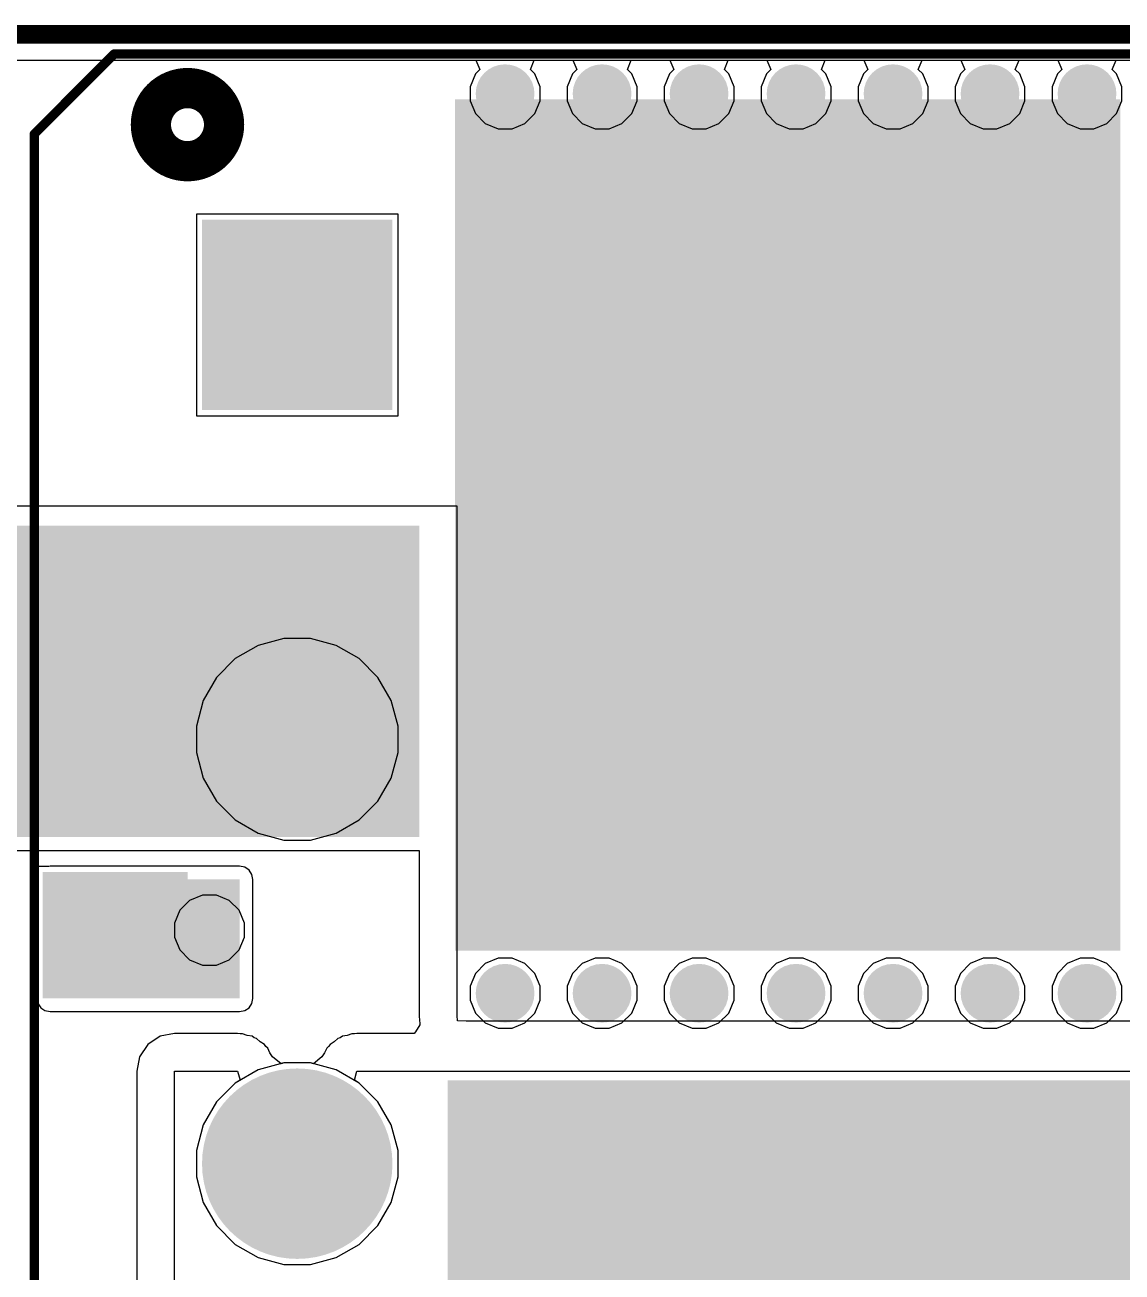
# Model space of a CAD drawing. Header units: millimetres. Extents: x 0 to 214, y 0 to 214.
# Drawn here: x 3.542 to 4.133, y 3.271 to 3.942 of the extents above; entities that cross this region are included whole.
import ezdxf

# ---------------------------------------------------------------- set-up
doc = ezdxf.new("R2010")
doc.units = ezdxf.units.MM
doc.header["$MEASUREMENT"] = 0
for name, color, linetype in [('BottomLayer', 5, 'Continuous'), ('BottomPaste', 16, 'Continuous'), ('BottomSolder', 6, 'Continuous'), ('Mechanical1', 6, 'Continuous'), ('MultiLayer', 9, 'Continuous'), ('PadHoleLayer', 156, 'Continuous'), ('TopLayer', 1, 'Continuous'), ('TopOverlay', 2, 'Continuous'), ('TopSolder', 216, 'Continuous'), ('ViaHoleLayer', 16, 'Continuous')]:
    doc.layers.add(name, color=color, linetype=linetype)

# ---------------------------------------------------------------- blocks, each defined once
blk = doc.blocks.new('760895631_6')
at = {"layer": 'BottomLayer'}
blk.add_hatch(color=5, dxfattribs=at).paths.add_polyline_path([(-0.75591, 0.73228), (-0.66142, 0.73228), (-0.66142, 0.6378), (-0.75591, 0.6378)])
h = blk.add_hatch(color=5, dxfattribs=at)
edge = h.paths.add_edge_path()
edge.add_arc((-0.70866, 0.45669), 0.04724, 0, 360)
h = blk.add_hatch(color=5, dxfattribs=at)
edge = h.paths.add_edge_path()
edge.add_arc((-0.70866, 0.22835), 0.04724, 0, 360)
at = {"layer": 'BottomSolder'}
blk.add_hatch(color=6, dxfattribs=at).paths.add_polyline_path([(-0.75991, 0.73628), (-0.65742, 0.73628), (-0.65742, 0.6338), (-0.75991, 0.6338)])
h = blk.add_hatch(color=6, dxfattribs=at)
edge = h.paths.add_edge_path()
edge.add_arc((-0.70866, 0.45669), 0.05124, 0, 360)
h = blk.add_hatch(color=6, dxfattribs=at)
edge = h.paths.add_edge_path()
edge.add_arc((-0.70866, 0.22835), 0.05124, 0, 360)
at = {"layer": 'MultiLayer'}
blk.add_hatch(color=9, dxfattribs=at).paths.add_polyline_path([(-0.75591, 0.73228), (-0.66142, 0.73228), (-0.66142, 0.6378), (-0.75591, 0.6378)])
h = blk.add_hatch(color=9, dxfattribs=at)
edge = h.paths.add_edge_path()
edge.add_arc((-0.70866, 0.45669), 0.04724, 0, 360)
h = blk.add_hatch(color=9, dxfattribs=at)
edge = h.paths.add_edge_path()
edge.add_arc((-0.70866, 0.22835), 0.04724, 0, 360)
at = {"layer": 'PadHoleLayer'}
h = blk.add_hatch(color=156, dxfattribs=at)
edge = h.paths.add_edge_path()
edge.add_arc((-0.70866, 0.68504), 0.02362, 0, 360)
h = blk.add_hatch(color=156, dxfattribs=at)
edge = h.paths.add_edge_path()
edge.add_arc((-0.70866, 0.45669), 0.02362, 0, 360)
h = blk.add_hatch(color=156, dxfattribs=at)
edge = h.paths.add_edge_path()
edge.add_arc((-0.70866, 0.22835), 0.02362, 0, 360)
at = {"layer": 'TopLayer'}
blk.add_hatch(color=1, dxfattribs=at).paths.add_polyline_path([(-0.75591, 0.73228), (-0.66142, 0.73228), (-0.66142, 0.6378), (-0.75591, 0.6378)])
h = blk.add_hatch(color=1, dxfattribs=at)
edge = h.paths.add_edge_path()
edge.add_arc((-0.70866, 0.45669), 0.04724, 0, 360)
h = blk.add_hatch(color=1, dxfattribs=at)
edge = h.paths.add_edge_path()
edge.add_arc((-0.70866, 0.22835), 0.04724, 0, 360)
at = {"layer": 'TopSolder'}
blk.add_hatch(color=216, dxfattribs=at).paths.add_polyline_path([(-0.75991, 0.73628), (-0.65742, 0.73628), (-0.65742, 0.6338), (-0.75991, 0.6338)])
h = blk.add_hatch(color=216, dxfattribs=at)
edge = h.paths.add_edge_path()
edge.add_arc((-0.70866, 0.45669), 0.05124, 0, 360)
h = blk.add_hatch(color=216, dxfattribs=at)
edge = h.paths.add_edge_path()
edge.add_arc((-0.70866, 0.22835), 0.05124, 0, 360)
at = {"layer": 'TopOverlay', "const_width": 0.005}
for points in [[(-0.85014, 0.7824), (-0.80709, 0.82546)], [(-0.80709, 0.82546), (0.84843, 0.82546)], [(-0.85014, -0.82476), (-0.85014, 0.7824)]]:
    blk.add_lwpolyline(points, dxfattribs=at)
at = {"layer": 'TopOverlay'}
for points, const_width in [([(-0.80834, 0.82546, 1), (-0.80584, 0.82546, 1)], 0.0025), ([(-0.80834, 0.82546, 1), (-0.80584, 0.82546, 1)], 0.0025), ([(-0.74803, 0.7874, 1), (-0.7874, 0.7874, 1)], 0.02165), ([(-0.79281, 0.7874, 1), (-0.78199, 0.7874, 1)], 0.01083), ([(-0.75344, 0.7874, 1), (-0.74262, 0.7874, 1)], 0.01083), ([(-0.85139, 0.7824, 1), (-0.84889, 0.7824, 1)], 0.0025), ([(-0.85139, 0.7824, 1), (-0.84889, 0.7824, 1)], 0.0025)]:
    blk.add_lwpolyline(points, format="xyb", close=True, dxfattribs=dict(at, const_width=const_width))
blk = doc.blocks.new('TO_263_B_171')
at = {"layer": 'BottomLayer'}
blk.add_hatch(color=5, dxfattribs=at).paths.add_polyline_path([(-0.225, -0.03504), (0.225, -0.03504), (0.225, -0.38504), (-0.225, -0.38504)])
at = {"layer": 'BottomPaste'}
blk.add_hatch(color=16, dxfattribs=at).paths.add_polyline_path([(-0.225, -0.03504), (0.225, -0.03504), (0.225, -0.38504), (-0.225, -0.38504)])
at = {"layer": 'BottomSolder'}
blk.add_hatch(color=6, dxfattribs=at).paths.add_polyline_path([(-0.229, -0.03104), (0.229, -0.03104), (0.229, -0.38904), (-0.229, -0.38904)])
blk = doc.blocks.new('TO_263_B_173')
at = {"layer": 'BottomLayer'}
for points in [[(-0.14094, 0.28504), (-0.05906, 0.28504), (-0.05906, 0.13504), (-0.14094, 0.13504)], [(0.05906, 0.28504), (0.14094, 0.28504), (0.14094, 0.13504), (0.05906, 0.13504)], [(-0.225, -0.03504), (0.225, -0.03504), (0.225, -0.38504), (-0.225, -0.38504)]]:
    blk.add_hatch(color=5, dxfattribs=at).paths.add_polyline_path(points)
at = {"layer": 'BottomPaste'}
for points in [[(-0.14094, 0.28504), (-0.05906, 0.28504), (-0.05906, 0.13504), (-0.14094, 0.13504)], [(0.05906, 0.28504), (0.14094, 0.28504), (0.14094, 0.13504), (0.05906, 0.13504)], [(-0.225, -0.03504), (0.225, -0.03504), (0.225, -0.38504), (-0.225, -0.38504)]]:
    blk.add_hatch(color=16, dxfattribs=at).paths.add_polyline_path(points)
at = {"layer": 'BottomSolder'}
for points in [[(-0.14494, 0.28904), (-0.05506, 0.28904), (-0.05506, 0.13104), (-0.14494, 0.13104)], [(0.05506, 0.28904), (0.14494, 0.28904), (0.14494, 0.13104), (0.05506, 0.13104)], [(-0.229, -0.03104), (0.229, -0.03104), (0.229, -0.38904), (-0.229, -0.38904)]]:
    blk.add_hatch(color=6, dxfattribs=at).paths.add_polyline_path(points)
blk = doc.blocks.new('C___1206_B_252')
at = {"layer": 'BottomLayer'}
for points in [[(-0.08, 0.035), (-0.02, 0.035), (-0.02, -0.035), (-0.08, -0.035)], [(0.02, 0.035), (0.08, 0.035), (0.08, -0.035), (0.02, -0.035)]]:
    blk.add_hatch(color=5, dxfattribs=at).paths.add_polyline_path(points)
at = {"layer": 'BottomPaste'}
for points in [[(-0.08, 0.035), (-0.02, 0.035), (-0.02, -0.035), (-0.08, -0.035)], [(0.02, 0.035), (0.08, 0.035), (0.08, -0.035), (0.02, -0.035)]]:
    blk.add_hatch(color=16, dxfattribs=at).paths.add_polyline_path(points)
at = {"layer": 'BottomSolder'}
for points in [[(-0.084, 0.039), (-0.016, 0.039), (-0.016, -0.039), (-0.084, -0.039)], [(0.016, 0.039), (0.084, 0.039), (0.084, -0.039), (0.016, -0.039)]]:
    blk.add_hatch(color=6, dxfattribs=at).paths.add_polyline_path(points)

msp = doc.modelspace()

# ---------------------------------------------------------------- hatches: boundary and pattern name
at = {"layer": 'BottomLayer'}
h = msp.add_hatch(color=5, dxfattribs=at)
edge = h.paths.add_edge_path()
edge.add_arc((3.80084, 3.905), 0.01181, 0, 360)
h = msp.add_hatch(color=5, dxfattribs=at)
edge = h.paths.add_edge_path()
edge.add_arc((3.85303, 3.905), 0.01181, 0, 360)
h = msp.add_hatch(color=5, dxfattribs=at)
edge = h.paths.add_edge_path()
edge.add_arc((3.90522, 3.905), 0.01181, 0, 360)
h = msp.add_hatch(color=5, dxfattribs=at)
edge = h.paths.add_edge_path()
edge.add_arc((3.95741, 3.905), 0.01181, 0, 360)
h = msp.add_hatch(color=5, dxfattribs=at)
edge = h.paths.add_edge_path()
edge.add_arc((4.00959, 3.905), 0.01181, 0, 360)
h = msp.add_hatch(color=5, dxfattribs=at)
edge = h.paths.add_edge_path()
edge.add_arc((4.06178, 3.905), 0.01181, 0, 360)
h = msp.add_hatch(color=5, dxfattribs=at)
edge = h.paths.add_edge_path()
edge.add_arc((4.11397, 3.905), 0.01181, 0, 360)
for points in [[(3.18171, 3.505), (3.75461, 3.505), (3.75461, 3.67261), (3.18171, 3.67261)], [(3.658, 3.48225), (3.556, 3.48225), (3.556, 3.41825), (3.658, 3.41825)]]:
    msp.add_hatch(color=5, dxfattribs=at).paths.add_polyline_path(points)
h = msp.add_hatch(color=5, dxfattribs=at)
edge = h.paths.add_edge_path()
edge.add_arc((3.64176, 3.455), 0.01181, 0, 360)
h = msp.add_hatch(color=5, dxfattribs=at)
edge = h.paths.add_edge_path()
edge.add_arc((3.80084, 3.421), 0.01181, 0, 360)
h = msp.add_hatch(color=5, dxfattribs=at)
edge = h.paths.add_edge_path()
edge.add_arc((3.85303, 3.421), 0.01181, 0, 360)
h = msp.add_hatch(color=5, dxfattribs=at)
edge = h.paths.add_edge_path()
edge.add_arc((3.90522, 3.421), 0.01181, 0, 360)
h = msp.add_hatch(color=5, dxfattribs=at)
edge = h.paths.add_edge_path()
edge.add_arc((3.95741, 3.421), 0.01181, 0, 360)
h = msp.add_hatch(color=5, dxfattribs=at)
edge = h.paths.add_edge_path()
edge.add_arc((4.00959, 3.421), 0.01181, 0, 360)
h = msp.add_hatch(color=5, dxfattribs=at)
edge = h.paths.add_edge_path()
edge.add_arc((4.06178, 3.421), 0.01181, 0, 360)
h = msp.add_hatch(color=5, dxfattribs=at)
edge = h.paths.add_edge_path()
edge.add_arc((4.11397, 3.421), 0.01181, 0, 360)
at = {"layer": 'BottomSolder'}
h = msp.add_hatch(color=6, dxfattribs=at)
edge = h.paths.add_edge_path()
edge.add_arc((3.80084, 3.905), 0.01581, 0, 360)
h = msp.add_hatch(color=6, dxfattribs=at)
edge = h.paths.add_edge_path()
edge.add_arc((3.85303, 3.905), 0.01581, 0, 360)
h = msp.add_hatch(color=6, dxfattribs=at)
edge = h.paths.add_edge_path()
edge.add_arc((3.90522, 3.905), 0.01581, 0, 360)
h = msp.add_hatch(color=6, dxfattribs=at)
edge = h.paths.add_edge_path()
edge.add_arc((3.95741, 3.905), 0.01581, 0, 360)
h = msp.add_hatch(color=6, dxfattribs=at)
edge = h.paths.add_edge_path()
edge.add_arc((4.00959, 3.905), 0.01581, 0, 360)
h = msp.add_hatch(color=6, dxfattribs=at)
edge = h.paths.add_edge_path()
edge.add_arc((4.06178, 3.905), 0.01581, 0, 360)
h = msp.add_hatch(color=6, dxfattribs=at)
edge = h.paths.add_edge_path()
edge.add_arc((4.11397, 3.905), 0.01581, 0, 360)
h = msp.add_hatch(color=6, dxfattribs=at)
edge = h.paths.add_edge_path()
edge.add_arc((3.64176, 3.455), 0.01581, 0, 360)
h = msp.add_hatch(color=6, dxfattribs=at)
edge = h.paths.add_edge_path()
edge.add_arc((3.80084, 3.421), 0.01581, 0, 360)
h = msp.add_hatch(color=6, dxfattribs=at)
edge = h.paths.add_edge_path()
edge.add_arc((3.85303, 3.421), 0.01581, 0, 360)
h = msp.add_hatch(color=6, dxfattribs=at)
edge = h.paths.add_edge_path()
edge.add_arc((3.90522, 3.421), 0.01581, 0, 360)
h = msp.add_hatch(color=6, dxfattribs=at)
edge = h.paths.add_edge_path()
edge.add_arc((3.95741, 3.421), 0.01581, 0, 360)
h = msp.add_hatch(color=6, dxfattribs=at)
edge = h.paths.add_edge_path()
edge.add_arc((4.00959, 3.421), 0.01581, 0, 360)
h = msp.add_hatch(color=6, dxfattribs=at)
edge = h.paths.add_edge_path()
edge.add_arc((4.06178, 3.421), 0.01581, 0, 360)
h = msp.add_hatch(color=6, dxfattribs=at)
edge = h.paths.add_edge_path()
edge.add_arc((4.11397, 3.421), 0.01581, 0, 360)
at = {"layer": 'TopLayer'}
h = msp.add_hatch(color=1, dxfattribs=at)
edge = h.paths.add_edge_path()
edge.add_arc((3.80084, 3.905), 0.01181, 0, 360)
h = msp.add_hatch(color=1, dxfattribs=at)
edge = h.paths.add_edge_path()
edge.add_arc((3.85303, 3.905), 0.01181, 0, 360)
h = msp.add_hatch(color=1, dxfattribs=at)
edge = h.paths.add_edge_path()
edge.add_arc((3.90522, 3.905), 0.01181, 0, 360)
h = msp.add_hatch(color=1, dxfattribs=at)
edge = h.paths.add_edge_path()
edge.add_arc((3.95741, 3.905), 0.01181, 0, 360)
h = msp.add_hatch(color=1, dxfattribs=at)
edge = h.paths.add_edge_path()
edge.add_arc((4.00959, 3.905), 0.01181, 0, 360)
h = msp.add_hatch(color=1, dxfattribs=at)
edge = h.paths.add_edge_path()
edge.add_arc((4.06178, 3.905), 0.01181, 0, 360)
h = msp.add_hatch(color=1, dxfattribs=at)
edge = h.paths.add_edge_path()
edge.add_arc((4.11397, 3.905), 0.01181, 0, 360)
h = msp.add_hatch(color=1, dxfattribs=at)
edge = h.paths.add_edge_path()
edge.add_arc((3.64176, 3.455), 0.01181, 0, 360)
h = msp.add_hatch(color=1, dxfattribs=at)
edge = h.paths.add_edge_path()
edge.add_arc((3.80084, 3.421), 0.01181, 0, 360)
h = msp.add_hatch(color=1, dxfattribs=at)
edge = h.paths.add_edge_path()
edge.add_arc((3.85303, 3.421), 0.01181, 0, 360)
h = msp.add_hatch(color=1, dxfattribs=at)
edge = h.paths.add_edge_path()
edge.add_arc((3.90522, 3.421), 0.01181, 0, 360)
h = msp.add_hatch(color=1, dxfattribs=at)
edge = h.paths.add_edge_path()
edge.add_arc((3.95741, 3.421), 0.01181, 0, 360)
h = msp.add_hatch(color=1, dxfattribs=at)
edge = h.paths.add_edge_path()
edge.add_arc((4.00959, 3.421), 0.01181, 0, 360)
h = msp.add_hatch(color=1, dxfattribs=at)
edge = h.paths.add_edge_path()
edge.add_arc((4.06178, 3.421), 0.01181, 0, 360)
h = msp.add_hatch(color=1, dxfattribs=at)
edge = h.paths.add_edge_path()
edge.add_arc((4.11397, 3.421), 0.01181, 0, 360)
at = {"layer": 'TopSolder'}
h = msp.add_hatch(color=216, dxfattribs=at)
edge = h.paths.add_edge_path()
edge.add_arc((3.80084, 3.905), 0.01581, 0, 360)
h = msp.add_hatch(color=216, dxfattribs=at)
edge = h.paths.add_edge_path()
edge.add_arc((3.85303, 3.905), 0.01581, 0, 360)
h = msp.add_hatch(color=216, dxfattribs=at)
edge = h.paths.add_edge_path()
edge.add_arc((3.90522, 3.905), 0.01581, 0, 360)
h = msp.add_hatch(color=216, dxfattribs=at)
edge = h.paths.add_edge_path()
edge.add_arc((3.95741, 3.905), 0.01581, 0, 360)
h = msp.add_hatch(color=216, dxfattribs=at)
edge = h.paths.add_edge_path()
edge.add_arc((4.00959, 3.905), 0.01581, 0, 360)
h = msp.add_hatch(color=216, dxfattribs=at)
edge = h.paths.add_edge_path()
edge.add_arc((4.06178, 3.905), 0.01581, 0, 360)
h = msp.add_hatch(color=216, dxfattribs=at)
edge = h.paths.add_edge_path()
edge.add_arc((4.11397, 3.905), 0.01581, 0, 360)
h = msp.add_hatch(color=216, dxfattribs=at)
edge = h.paths.add_edge_path()
edge.add_arc((3.64176, 3.455), 0.01581, 0, 360)
h = msp.add_hatch(color=216, dxfattribs=at)
edge = h.paths.add_edge_path()
edge.add_arc((3.80084, 3.421), 0.01581, 0, 360)
h = msp.add_hatch(color=216, dxfattribs=at)
edge = h.paths.add_edge_path()
edge.add_arc((3.85303, 3.421), 0.01581, 0, 360)
h = msp.add_hatch(color=216, dxfattribs=at)
edge = h.paths.add_edge_path()
edge.add_arc((3.90522, 3.421), 0.01581, 0, 360)
h = msp.add_hatch(color=216, dxfattribs=at)
edge = h.paths.add_edge_path()
edge.add_arc((3.95741, 3.421), 0.01581, 0, 360)
h = msp.add_hatch(color=216, dxfattribs=at)
edge = h.paths.add_edge_path()
edge.add_arc((4.00959, 3.421), 0.01581, 0, 360)
h = msp.add_hatch(color=216, dxfattribs=at)
edge = h.paths.add_edge_path()
edge.add_arc((4.06178, 3.421), 0.01581, 0, 360)
h = msp.add_hatch(color=216, dxfattribs=at)
edge = h.paths.add_edge_path()
edge.add_arc((4.11397, 3.421), 0.01581, 0, 360)
at = {"layer": 'ViaHoleLayer'}
h = msp.add_hatch(color=16, dxfattribs=at)
edge = h.paths.add_edge_path()
edge.add_arc((3.80084, 3.905), 0.00591, 0, 360)
h = msp.add_hatch(color=16, dxfattribs=at)
edge = h.paths.add_edge_path()
edge.add_arc((3.85303, 3.905), 0.00591, 0, 360)
h = msp.add_hatch(color=16, dxfattribs=at)
edge = h.paths.add_edge_path()
edge.add_arc((3.90522, 3.905), 0.00591, 0, 360)
h = msp.add_hatch(color=16, dxfattribs=at)
edge = h.paths.add_edge_path()
edge.add_arc((3.95741, 3.905), 0.00591, 0, 360)
h = msp.add_hatch(color=16, dxfattribs=at)
edge = h.paths.add_edge_path()
edge.add_arc((4.00959, 3.905), 0.00591, 0, 360)
h = msp.add_hatch(color=16, dxfattribs=at)
edge = h.paths.add_edge_path()
edge.add_arc((4.06178, 3.905), 0.00591, 0, 360)
h = msp.add_hatch(color=16, dxfattribs=at)
edge = h.paths.add_edge_path()
edge.add_arc((4.11397, 3.905), 0.00591, 0, 360)
h = msp.add_hatch(color=16, dxfattribs=at)
edge = h.paths.add_edge_path()
edge.add_arc((3.64176, 3.455), 0.00591, 0, 360)
h = msp.add_hatch(color=16, dxfattribs=at)
edge = h.paths.add_edge_path()
edge.add_arc((3.80084, 3.421), 0.00591, 0, 360)
h = msp.add_hatch(color=16, dxfattribs=at)
edge = h.paths.add_edge_path()
edge.add_arc((3.85303, 3.421), 0.00591, 0, 360)
h = msp.add_hatch(color=16, dxfattribs=at)
edge = h.paths.add_edge_path()
edge.add_arc((3.90522, 3.421), 0.00591, 0, 360)
h = msp.add_hatch(color=16, dxfattribs=at)
edge = h.paths.add_edge_path()
edge.add_arc((3.95741, 3.421), 0.00591, 0, 360)
h = msp.add_hatch(color=16, dxfattribs=at)
edge = h.paths.add_edge_path()
edge.add_arc((4.00959, 3.421), 0.00591, 0, 360)
h = msp.add_hatch(color=16, dxfattribs=at)
edge = h.paths.add_edge_path()
edge.add_arc((4.06178, 3.421), 0.00591, 0, 360)
h = msp.add_hatch(color=16, dxfattribs=at)
edge = h.paths.add_edge_path()
edge.add_arc((4.11397, 3.421), 0.00591, 0, 360)

# ---------------------------------------------------------------- linework, layer by layer
at = {"layer": 'BottomLayer'}
for p, q in [((3.31, 3.923), (4.223, 3.923)), ((3.74324, 3.84024), (3.63476, 3.84024)), ((3.63476, 3.84024), (3.63476, 3.73176)), ((3.74324, 3.73176), (3.74324, 3.84024)), ((3.63476, 3.73176), (3.74324, 3.73176)), ((3.775, 3.68307), (3.31, 3.68307)), ((3.775, 3.40801), (3.775, 3.68307)), ((3.18171, 3.49786), (3.75461, 3.49786)), ((3.75461, 3.49786), (3.75461, 3.40801)), ((3.556, 3.48939), (3.55531, 3.48925)), ((3.658, 3.48939), (3.556, 3.48939)), ((3.66073, 3.48885), (3.658, 3.48939)), ((3.549, 3.48294), (3.54886, 3.48225)), ((3.55531, 3.48925), (3.549, 3.48925)), ((3.549, 3.48925), (3.549, 3.48294)), ((3.66305, 3.4873), (3.66073, 3.48885)), ((3.66459, 3.48498), (3.66305, 3.4873)), ((3.66514, 3.48225), (3.66459, 3.48498)), ((3.54886, 3.48225), (3.54886, 3.41825)), ((3.66514, 3.41825), (3.66514, 3.48225)), ((3.54886, 3.41825), (3.549, 3.41756)), ((3.549, 3.41756), (3.549, 3.41525)), ((3.66305, 3.41321), (3.66459, 3.41552)), ((3.66459, 3.41552), (3.66514, 3.41825)), ((3.549, 3.41525), (3.54959, 3.41525)), ((3.54959, 3.41525), (3.55095, 3.41321)), ((3.55095, 3.41321), (3.55327, 3.41166)), ((3.55327, 3.41166), (3.556, 3.41111)), ((3.556, 3.41111), (3.658, 3.41111)), ((3.658, 3.41111), (3.66073, 3.41166)), ((3.66073, 3.41166), (3.66305, 3.41321)), ((3.755, 3.40403), (3.75272, 3.40028)), ((3.75461, 3.40801), (3.75476, 3.40723)), ((3.75476, 3.40723), (3.75476, 3.40622)), ((3.75476, 3.40622), (3.755, 3.40503)), ((3.755, 3.40503), (3.755, 3.40403)), ((3.77515, 3.40723), (3.775, 3.40801)), ((3.77515, 3.40622), (3.77515, 3.40723)), ((3.77991, 3.406), (3.77515, 3.40622)), ((4.223, 3.406), (3.77991, 3.406)), ((3.6152, 3.39784), (3.60858, 3.39342)), ((3.623, 3.39939), (3.6152, 3.39784)), ((3.65692, 3.39939), (3.623, 3.39939)), ((3.65824, 3.39913), (3.65692, 3.39939)), ((3.65958, 3.39922), (3.65824, 3.39913)), ((3.66211, 3.39836), (3.65958, 3.39922)), ((3.66473, 3.39784), (3.66211, 3.39836)), ((3.66585, 3.39709), (3.66473, 3.39784)), ((3.66712, 3.39666), (3.66585, 3.39709)), ((3.66912, 3.3949), (3.66712, 3.39666)), ((3.71088, 3.39666), (3.70888, 3.3949)), ((3.71215, 3.39709), (3.71088, 3.39666)), ((3.71327, 3.39784), (3.71215, 3.39709)), ((3.71589, 3.39836), (3.71327, 3.39784)), ((3.71842, 3.39922), (3.71589, 3.39836)), ((3.71976, 3.39913), (3.71842, 3.39922)), ((3.72108, 3.39939), (3.71976, 3.39913)), ((3.75199, 3.39939), (3.72108, 3.39939)), ((3.75272, 3.40028), (3.75199, 3.39939)), ((3.60858, 3.39342), (3.60416, 3.3868)), ((3.67134, 3.39342), (3.66912, 3.3949)), ((3.67209, 3.3923), (3.67134, 3.39342)), ((3.6731, 3.39141), (3.67209, 3.3923)), ((3.67428, 3.38902), (3.6731, 3.39141)), ((3.67576, 3.3868), (3.67428, 3.38902)), ((3.70372, 3.38902), (3.70224, 3.3868)), ((3.7049, 3.39141), (3.70372, 3.38902)), ((3.70591, 3.3923), (3.7049, 3.39141)), ((3.70666, 3.39342), (3.70591, 3.3923)), ((3.70888, 3.3949), (3.70666, 3.39342)), ((3.60416, 3.3868), (3.60261, 3.379)), ((3.68027, 3.38312), (3.67576, 3.3868)), ((3.68186, 3.38355), (3.68027, 3.38312)), ((3.69614, 3.38355), (3.68186, 3.38355)), ((3.69773, 3.38312), (3.69614, 3.38355)), ((3.70224, 3.3868), (3.69773, 3.38312)), ((3.60261, 3.379), (3.60261, 3.013)), ((3.623, 3.013), (3.623, 3.379)), ((3.623, 3.379), (3.65692, 3.379)), ((3.65692, 3.379), (3.65822, 3.37417)), ((3.71978, 3.37417), (3.72108, 3.379)), ((3.72108, 3.379), (4.267, 3.379)), ((3.65569, 3.37271), (3.64559, 3.36261)), ((3.65822, 3.37417), (3.65569, 3.37271)), ((3.72231, 3.37271), (3.71978, 3.37417)), ((3.73241, 3.36261), (3.72231, 3.37271)), ((3.64559, 3.36261), (3.63845, 3.35024)), ((3.73955, 3.35024), (3.73241, 3.36261)), ((3.63845, 3.35024), (3.63476, 3.33645)), ((3.74324, 3.33645), (3.73955, 3.35024)), ((3.63476, 3.33645), (3.63476, 3.32217)), ((3.74324, 3.32217), (3.74324, 3.33645)), ((3.63476, 3.32217), (3.63845, 3.30837)), ((3.73955, 3.30837), (3.74324, 3.32217)), ((3.63845, 3.30837), (3.64559, 3.296)), ((3.73241, 3.296), (3.73955, 3.30837)), ((3.64559, 3.296), (3.65569, 3.2859)), ((3.72231, 3.2859), (3.73241, 3.296)), ((3.65569, 3.2859), (3.66806, 3.27876)), ((3.70994, 3.27876), (3.72231, 3.2859)), ((3.66806, 3.27876), (3.68186, 3.27506)), ((3.68186, 3.27506), (3.69614, 3.27506)), ((3.69614, 3.27506), (3.70994, 3.27876))]:
    msp.add_line(p, q, dxfattribs=at)
at = {"layer": 'Mechanical1', "const_width": 0.01}
msp.add_lwpolyline([(0.015, 3.93701), (6, 3.93701)], dxfattribs=at)
at = {"layer": 'TopLayer'}
for p, q in [((1.269, 3.923), (3.78517, 3.923)), ((3.78517, 3.923), (3.78724, 3.918)), ((3.81444, 3.918), (3.81651, 3.923)), ((3.81651, 3.923), (3.83735, 3.923)), ((3.83735, 3.923), (3.83943, 3.918)), ((3.86663, 3.918), (3.8687, 3.923)), ((3.8687, 3.923), (3.88954, 3.923)), ((3.88954, 3.923), (3.89161, 3.918)), ((3.91882, 3.918), (3.92089, 3.923)), ((3.92089, 3.923), (3.94173, 3.923)), ((3.94173, 3.923), (3.9438, 3.918)), ((3.97101, 3.918), (3.97308, 3.923)), ((3.97308, 3.923), (3.99392, 3.923)), ((3.99392, 3.923), (3.99599, 3.918)), ((4.0232, 3.918), (4.02527, 3.923)), ((4.02527, 3.923), (4.04611, 3.923)), ((4.04611, 3.923), (4.04818, 3.918)), ((4.07539, 3.918), (4.07746, 3.923)), ((4.07746, 3.923), (4.0983, 3.923)), ((4.0983, 3.923), (4.10037, 3.918)), ((4.12758, 3.918), (4.12965, 3.923)), ((4.12965, 3.923), (4.15049, 3.923)), ((3.78489, 3.91566), (3.78203, 3.90874)), ((3.78724, 3.918), (3.78489, 3.91566)), ((3.81679, 3.91566), (3.81444, 3.918)), ((3.81965, 3.90874), (3.81679, 3.91566)), ((3.83708, 3.91566), (3.83422, 3.90874)), ((3.83943, 3.918), (3.83708, 3.91566)), ((3.86898, 3.91566), (3.86663, 3.918)), ((3.87184, 3.90874), (3.86898, 3.91566)), ((3.88927, 3.91566), (3.88641, 3.90874)), ((3.89161, 3.918), (3.88927, 3.91566)), ((3.92116, 3.91566), (3.91882, 3.918)), ((3.92403, 3.90874), (3.92116, 3.91566)), ((3.94146, 3.91566), (3.93859, 3.90874)), ((3.9438, 3.918), (3.94146, 3.91566)), ((3.97335, 3.91566), (3.97101, 3.918)), ((3.97622, 3.90874), (3.97335, 3.91566)), ((3.99365, 3.91566), (3.99078, 3.90874)), ((3.99599, 3.918), (3.99365, 3.91566)), ((4.02554, 3.91566), (4.0232, 3.918)), ((4.02841, 3.90874), (4.02554, 3.91566)), ((4.04584, 3.91566), (4.04297, 3.90874)), ((4.04818, 3.918), (4.04584, 3.91566)), ((4.07773, 3.91566), (4.07539, 3.918)), ((4.08059, 3.90874), (4.07773, 3.91566)), ((4.09803, 3.91566), (4.09516, 3.90874)), ((4.10037, 3.918), (4.09803, 3.91566)), ((4.12992, 3.91566), (4.12758, 3.918)), ((4.13278, 3.90874), (4.12992, 3.91566)), ((3.78203, 3.90874), (3.78203, 3.90126)), ((3.81965, 3.90126), (3.81965, 3.90874)), ((3.83422, 3.90874), (3.83422, 3.90126)), ((3.87184, 3.90126), (3.87184, 3.90874)), ((3.88641, 3.90874), (3.88641, 3.90126)), ((3.92403, 3.90126), (3.92403, 3.90874)), ((3.93859, 3.90874), (3.93859, 3.90126)), ((3.97622, 3.90126), (3.97622, 3.90874)), ((3.99078, 3.90874), (3.99078, 3.90126)), ((4.02841, 3.90126), (4.02841, 3.90874)), ((4.04297, 3.90874), (4.04297, 3.90126)), ((4.08059, 3.90126), (4.08059, 3.90874)), ((4.09516, 3.90874), (4.09516, 3.90126)), ((4.13278, 3.90126), (4.13278, 3.90874)), ((3.78203, 3.90126), (3.78489, 3.89434)), ((3.81679, 3.89434), (3.81965, 3.90126)), ((3.83422, 3.90126), (3.83708, 3.89434)), ((3.86898, 3.89434), (3.87184, 3.90126)), ((3.88641, 3.90126), (3.88927, 3.89434)), ((3.92116, 3.89434), (3.92403, 3.90126)), ((3.93859, 3.90126), (3.94146, 3.89434)), ((3.97335, 3.89434), (3.97622, 3.90126)), ((3.99078, 3.90126), (3.99365, 3.89434)), ((4.02554, 3.89434), (4.02841, 3.90126)), ((4.04297, 3.90126), (4.04584, 3.89434)), ((4.07773, 3.89434), (4.08059, 3.90126)), ((4.09516, 3.90126), (4.09803, 3.89434)), ((4.12992, 3.89434), (4.13278, 3.90126)), ((3.78489, 3.89434), (3.79018, 3.88905)), ((3.81149, 3.88905), (3.81679, 3.89434)), ((3.83708, 3.89434), (3.84237, 3.88905)), ((3.86368, 3.88905), (3.86898, 3.89434)), ((3.88927, 3.89434), (3.89456, 3.88905)), ((3.91587, 3.88905), (3.92116, 3.89434)), ((3.94146, 3.89434), (3.94675, 3.88905)), ((3.96806, 3.88905), (3.97335, 3.89434)), ((3.99365, 3.89434), (3.99894, 3.88905)), ((4.02025, 3.88905), (4.02554, 3.89434)), ((4.04584, 3.89434), (4.05113, 3.88905)), ((4.07244, 3.88905), (4.07773, 3.89434)), ((4.09803, 3.89434), (4.10332, 3.88905)), ((4.12463, 3.88905), (4.12992, 3.89434)), ((3.79018, 3.88905), (3.7971, 3.88619)), ((3.7971, 3.88619), (3.80458, 3.88619)), ((3.80458, 3.88619), (3.81149, 3.88905)), ((3.84237, 3.88905), (3.84929, 3.88619)), ((3.84929, 3.88619), (3.85677, 3.88619)), ((3.85677, 3.88619), (3.86368, 3.88905)), ((3.89456, 3.88905), (3.90148, 3.88619)), ((3.90148, 3.88619), (3.90896, 3.88619)), ((3.90896, 3.88619), (3.91587, 3.88905)), ((3.94675, 3.88905), (3.95366, 3.88619)), ((3.95366, 3.88619), (3.96115, 3.88619)), ((3.96115, 3.88619), (3.96806, 3.88905)), ((3.99894, 3.88905), (4.00585, 3.88619)), ((4.00585, 3.88619), (4.01334, 3.88619)), ((4.01334, 3.88619), (4.02025, 3.88905)), ((4.05113, 3.88905), (4.05804, 3.88619)), ((4.05804, 3.88619), (4.06553, 3.88619)), ((4.06553, 3.88619), (4.07244, 3.88905)), ((4.10332, 3.88905), (4.11023, 3.88619)), ((4.11023, 3.88619), (4.11771, 3.88619)), ((4.11771, 3.88619), (4.12463, 3.88905)), ((3.74324, 3.84024), (3.63476, 3.84024)), ((3.63476, 3.84024), (3.63476, 3.73176)), ((3.74324, 3.73176), (3.74324, 3.84024)), ((3.63476, 3.73176), (3.74324, 3.73176)), ((3.68186, 3.6119), (3.66806, 3.6082)), ((3.69614, 3.6119), (3.68186, 3.6119)), ((3.70994, 3.6082), (3.69614, 3.6119)), ((3.66806, 3.6082), (3.65569, 3.60106)), ((3.72231, 3.60106), (3.70994, 3.6082)), ((3.65569, 3.60106), (3.64559, 3.59096)), ((3.73241, 3.59096), (3.72231, 3.60106)), ((3.64559, 3.59096), (3.63845, 3.57859)), ((3.73955, 3.57859), (3.73241, 3.59096)), ((3.63845, 3.57859), (3.63476, 3.56479)), ((3.74324, 3.56479), (3.73955, 3.57859)), ((3.63476, 3.56479), (3.63476, 3.55051)), ((3.74324, 3.55051), (3.74324, 3.56479)), ((3.63476, 3.55051), (3.63845, 3.53672)), ((3.73955, 3.53672), (3.74324, 3.55051)), ((3.63845, 3.53672), (3.64559, 3.52435)), ((3.73241, 3.52435), (3.73955, 3.53672)), ((3.64559, 3.52435), (3.65569, 3.51425)), ((3.72231, 3.51425), (3.73241, 3.52435)), ((3.65569, 3.51425), (3.66806, 3.50711)), ((3.70994, 3.50711), (3.72231, 3.51425)), ((3.66806, 3.50711), (3.68186, 3.50341)), ((3.68186, 3.50341), (3.69614, 3.50341)), ((3.69614, 3.50341), (3.70994, 3.50711)), ((3.6311, 3.47095), (3.62581, 3.46566)), ((3.63801, 3.47381), (3.6311, 3.47095)), ((3.6455, 3.47381), (3.63801, 3.47381)), ((3.65241, 3.47095), (3.6455, 3.47381)), ((3.6577, 3.46566), (3.65241, 3.47095)), ((3.62581, 3.46566), (3.62294, 3.45874)), ((3.66057, 3.45874), (3.6577, 3.46566)), ((3.62294, 3.45874), (3.62294, 3.45126)), ((3.66057, 3.45126), (3.66057, 3.45874)), ((3.62294, 3.45126), (3.62581, 3.44434)), ((3.6577, 3.44434), (3.66057, 3.45126)), ((3.62581, 3.44434), (3.6311, 3.43905)), ((3.65241, 3.43905), (3.6577, 3.44434)), ((3.6311, 3.43905), (3.63801, 3.43619)), ((3.63801, 3.43619), (3.6455, 3.43619)), ((3.6455, 3.43619), (3.65241, 3.43905)), ((3.79018, 3.43695), (3.78489, 3.43166)), ((3.7971, 3.43981), (3.79018, 3.43695)), ((3.80458, 3.43981), (3.7971, 3.43981)), ((3.81149, 3.43695), (3.80458, 3.43981)), ((3.81679, 3.43166), (3.81149, 3.43695)), ((3.84237, 3.43695), (3.83708, 3.43166)), ((3.84929, 3.43981), (3.84237, 3.43695)), ((3.85677, 3.43981), (3.84929, 3.43981)), ((3.86368, 3.43695), (3.85677, 3.43981)), ((3.86898, 3.43166), (3.86368, 3.43695)), ((3.89456, 3.43695), (3.88927, 3.43166)), ((3.90148, 3.43981), (3.89456, 3.43695)), ((3.90896, 3.43981), (3.90148, 3.43981)), ((3.91587, 3.43695), (3.90896, 3.43981)), ((3.92116, 3.43166), (3.91587, 3.43695)), ((3.94675, 3.43695), (3.94146, 3.43166)), ((3.95366, 3.43981), (3.94675, 3.43695)), ((3.96115, 3.43981), (3.95366, 3.43981)), ((3.96806, 3.43695), (3.96115, 3.43981)), ((3.97335, 3.43166), (3.96806, 3.43695)), ((3.99894, 3.43695), (3.99365, 3.43166)), ((4.00585, 3.43981), (3.99894, 3.43695)), ((4.01334, 3.43981), (4.00585, 3.43981)), ((4.02025, 3.43695), (4.01334, 3.43981)), ((4.02554, 3.43166), (4.02025, 3.43695)), ((4.05113, 3.43695), (4.04584, 3.43166)), ((4.05804, 3.43981), (4.05113, 3.43695)), ((4.06553, 3.43981), (4.05804, 3.43981)), ((4.07244, 3.43695), (4.06553, 3.43981)), ((4.07773, 3.43166), (4.07244, 3.43695)), ((4.10332, 3.43695), (4.09803, 3.43166)), ((4.11023, 3.43981), (4.10332, 3.43695)), ((4.11771, 3.43981), (4.11023, 3.43981)), ((4.12463, 3.43695), (4.11771, 3.43981)), ((4.12992, 3.43166), (4.12463, 3.43695)), ((3.78489, 3.43166), (3.78203, 3.42474)), ((3.81965, 3.42474), (3.81679, 3.43166)), ((3.83708, 3.43166), (3.83422, 3.42474)), ((3.87184, 3.42474), (3.86898, 3.43166)), ((3.88927, 3.43166), (3.88641, 3.42474)), ((3.92403, 3.42474), (3.92116, 3.43166)), ((3.94146, 3.43166), (3.93859, 3.42474)), ((3.97622, 3.42474), (3.97335, 3.43166)), ((3.99365, 3.43166), (3.99078, 3.42474)), ((4.02841, 3.42474), (4.02554, 3.43166)), ((4.04584, 3.43166), (4.04297, 3.42474)), ((4.08059, 3.42474), (4.07773, 3.43166)), ((4.09803, 3.43166), (4.09516, 3.42474)), ((4.13278, 3.42474), (4.12992, 3.43166)), ((3.78203, 3.42474), (3.78203, 3.41726)), ((3.81965, 3.41726), (3.81965, 3.42474)), ((3.83422, 3.42474), (3.83422, 3.41726)), ((3.87184, 3.41726), (3.87184, 3.42474)), ((3.88641, 3.42474), (3.88641, 3.41726)), ((3.92403, 3.41726), (3.92403, 3.42474)), ((3.93859, 3.42474), (3.93859, 3.41726)), ((3.97622, 3.41726), (3.97622, 3.42474)), ((3.99078, 3.42474), (3.99078, 3.41726)), ((4.02841, 3.41726), (4.02841, 3.42474)), ((4.04297, 3.42474), (4.04297, 3.41726)), ((4.08059, 3.41726), (4.08059, 3.42474)), ((4.09516, 3.42474), (4.09516, 3.41726)), ((4.13278, 3.41726), (4.13278, 3.42474)), ((3.78203, 3.41726), (3.78489, 3.41034)), ((3.81679, 3.41034), (3.81965, 3.41726)), ((3.83422, 3.41726), (3.83708, 3.41034)), ((3.86898, 3.41034), (3.87184, 3.41726)), ((3.88641, 3.41726), (3.88927, 3.41034)), ((3.92116, 3.41034), (3.92403, 3.41726)), ((3.93859, 3.41726), (3.94146, 3.41034)), ((3.97335, 3.41034), (3.97622, 3.41726)), ((3.99078, 3.41726), (3.99365, 3.41034)), ((4.02554, 3.41034), (4.02841, 3.41726)), ((4.04297, 3.41726), (4.04584, 3.41034)), ((4.07773, 3.41034), (4.08059, 3.41726)), ((4.09516, 3.41726), (4.09803, 3.41034)), ((4.12992, 3.41034), (4.13278, 3.41726)), ((3.78489, 3.41034), (3.79018, 3.40505)), ((3.81149, 3.40505), (3.81679, 3.41034)), ((3.83708, 3.41034), (3.84237, 3.40505)), ((3.86368, 3.40505), (3.86898, 3.41034)), ((3.88927, 3.41034), (3.89456, 3.40505)), ((3.91587, 3.40505), (3.92116, 3.41034)), ((3.94146, 3.41034), (3.94675, 3.40505)), ((3.96806, 3.40505), (3.97335, 3.41034)), ((3.99365, 3.41034), (3.99894, 3.40505)), ((4.02025, 3.40505), (4.02554, 3.41034)), ((4.04584, 3.41034), (4.05113, 3.40505)), ((4.07244, 3.40505), (4.07773, 3.41034)), ((4.09803, 3.41034), (4.10332, 3.40505)), ((4.12463, 3.40505), (4.12992, 3.41034)), ((3.79018, 3.40505), (3.7971, 3.40219)), ((3.7971, 3.40219), (3.80458, 3.40219)), ((3.80458, 3.40219), (3.81149, 3.40505)), ((3.84237, 3.40505), (3.84929, 3.40219)), ((3.84929, 3.40219), (3.85677, 3.40219)), ((3.85677, 3.40219), (3.86368, 3.40505)), ((3.89456, 3.40505), (3.90148, 3.40219)), ((3.90148, 3.40219), (3.90896, 3.40219)), ((3.90896, 3.40219), (3.91587, 3.40505)), ((3.94675, 3.40505), (3.95366, 3.40219)), ((3.95366, 3.40219), (3.96115, 3.40219)), ((3.96115, 3.40219), (3.96806, 3.40505)), ((3.99894, 3.40505), (4.00585, 3.40219)), ((4.00585, 3.40219), (4.01334, 3.40219)), ((4.01334, 3.40219), (4.02025, 3.40505)), ((4.05113, 3.40505), (4.05804, 3.40219)), ((4.05804, 3.40219), (4.06553, 3.40219)), ((4.06553, 3.40219), (4.07244, 3.40505)), ((4.10332, 3.40505), (4.11023, 3.40219)), ((4.11023, 3.40219), (4.11771, 3.40219)), ((4.11771, 3.40219), (4.12463, 3.40505)), ((3.68186, 3.38355), (3.66806, 3.37985)), ((3.69614, 3.38355), (3.68186, 3.38355)), ((3.70994, 3.37985), (3.69614, 3.38355)), ((3.66806, 3.37985), (3.65569, 3.37271)), ((3.72231, 3.37271), (3.70994, 3.37985)), ((3.65569, 3.37271), (3.64559, 3.36261)), ((3.73241, 3.36261), (3.72231, 3.37271)), ((3.64559, 3.36261), (3.63845, 3.35024)), ((3.73955, 3.35024), (3.73241, 3.36261)), ((3.63845, 3.35024), (3.63476, 3.33645)), ((3.74324, 3.33645), (3.73955, 3.35024)), ((3.63476, 3.33645), (3.63476, 3.32217)), ((3.74324, 3.32217), (3.74324, 3.33645)), ((3.63476, 3.32217), (3.63845, 3.30837)), ((3.73955, 3.30837), (3.74324, 3.32217)), ((3.63845, 3.30837), (3.64559, 3.296)), ((3.73241, 3.296), (3.73955, 3.30837)), ((3.64559, 3.296), (3.65569, 3.2859)), ((3.72231, 3.2859), (3.73241, 3.296)), ((3.65569, 3.2859), (3.66806, 3.27876)), ((3.70994, 3.27876), (3.72231, 3.2859)), ((3.66806, 3.27876), (3.68186, 3.27506)), ((3.68186, 3.27506), (3.69614, 3.27506)), ((3.69614, 3.27506), (3.70994, 3.27876))]:
    msp.add_line(p, q, dxfattribs=at)

# ---------------------------------------------------------------- block references
msp.add_blockref('760895631_6', (4.39766, 3.10096))
for name, p, rotation in [('TO_263_B_173', (4.163, 3.673), 270), ('C___1206_B_252', (3.591, 3.50225), 90), ('TO_263_B_171', (3.999, 2.98504), 180)]:
    msp.add_blockref(name, p, dxfattribs=dict(rotation=rotation))

doc.saveas('drawing.dxf')
